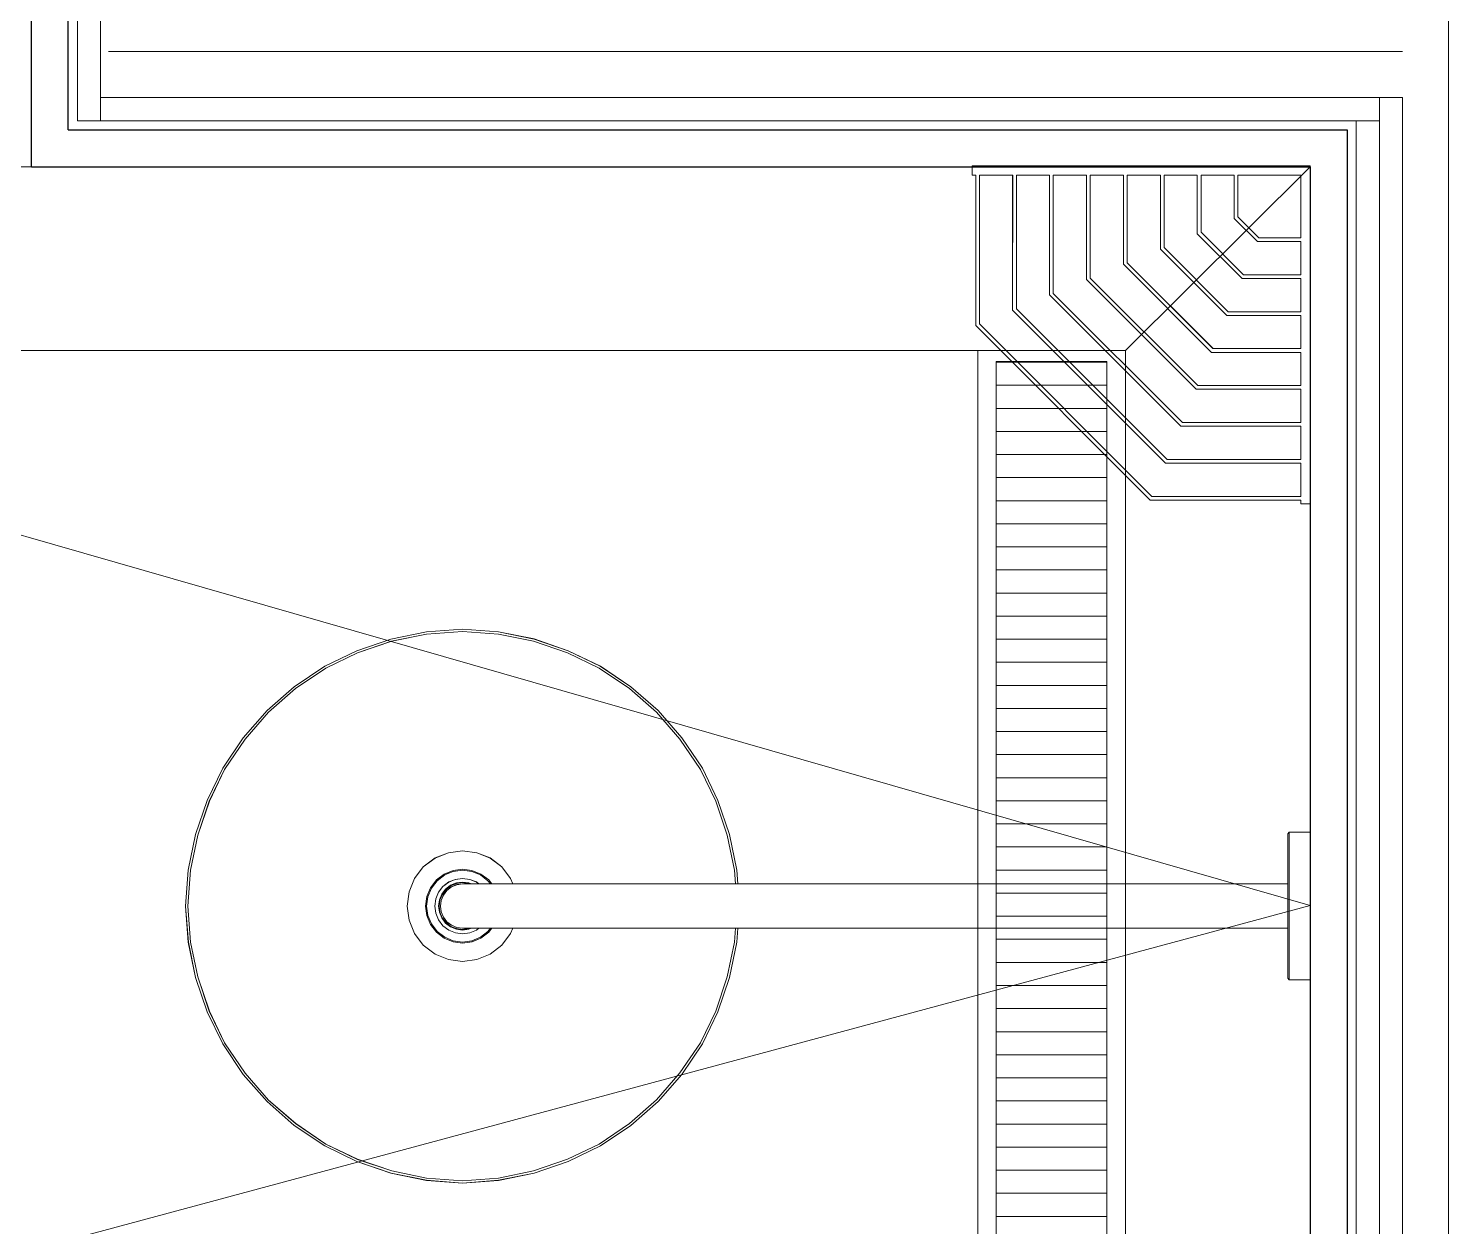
# Model space of a CAD drawing. Header units: millimetres. Extents: x 26282 to 30760, y 1404 to 4574.
# Drawn here: x 28128.5 to 28205.4, y 3000.6 to 3065.4 of the extents above; entities that cross this region are included whole.
import ezdxf

# ---------------------------------------------------------------- set-up
doc = ezdxf.new("R2010")
doc.units = ezdxf.units.MM
doc.header["$LTSCALE"] = 0.25
for name, color, linetype, lineweight in [('AB-DUV', 4, 'Continuous', 50), ('AB-inceler', 8, 'Continuous', 20), ('FLOOR_MARBLE (3RDF)', 67, 'Continuous', 13), ('FLOOR_METAL (3RDF)', 252, 'Continuous', 13), ('ID-ALCIPAN', 124, 'Continuous', 20), ('ID-HATCH', 252, 'Continuous', 18), ('SANITARY (3RDF)', 153, 'Continuous', 20), ('SANITARY-ACCESSORIES(3RDF)', 2, 'Continuous', 9)]:
    doc.layers.add(name, color=color, linetype=linetype, lineweight=lineweight)
doc.layers.add('WALL COVERING_MARBLE (3RDF)', color=246, linetype='Continuous')
doc.linetypes.add('BATTING', pattern='A,0.0001,-0.1,[134,ltypeshp.shx,S=0.1,R=0,X=-0.1,Y=0],-0.2,[134,ltypeshp.shx,S=0.1,R=180,X=0.1,Y=0],-0.1', length=0.4001)

# ---------------------------------------------------------------- blocks, each defined once
blk = doc.blocks.new('A$C124A0BE1')
for p, q in [((43.931, 30.604), (45.856, 30.991)), ((43.968, 30.479), (45.856, 30.866)), ((45.856, 30.991), (47.806, 31.141)), ((45.856, 30.866), (47.806, 31.016)), ((49.756, 30.991), (47.806, 31.141)), ((49.756, 30.866), (47.806, 31.016)), ((51.681, 30.604), (49.756, 30.991)), ((51.643, 30.479), (49.756, 30.866)), ((42.081, 29.966), (43.931, 30.604)), ((42.118, 29.854), (43.968, 30.479)), ((53.493, 29.854), (51.643, 30.479)), ((53.531, 29.966), (51.681, 30.604)), ((40.343, 29.129), (42.081, 29.966)), ((40.406, 29.029), (42.118, 29.854)), ((55.206, 29.029), (53.493, 29.854)), ((55.268, 29.129), (53.531, 29.966)), ((38.693, 28.016), (40.343, 29.129)), ((38.768, 27.916), (40.406, 29.029)), ((56.843, 27.916), (55.206, 29.029)), ((56.918, 28.016), (55.268, 29.129)), ((56.918, 28.016), (55.268, 29.129)), ((37.218, 26.729), (38.693, 28.016)), ((37.306, 26.641), (38.768, 27.916)), ((58.306, 26.641), (56.843, 27.916)), ((58.393, 26.729), (56.918, 28.016)), ((58.393, 26.729), (56.918, 28.016)), ((35.931, 25.254), (37.218, 26.729)), ((36.031, 25.179), (37.306, 26.641)), ((59.581, 25.179), (58.306, 26.641)), ((59.681, 25.254), (58.393, 26.729)), ((34.818, 23.604), (35.931, 25.254)), ((34.918, 23.541), (36.031, 25.179)), ((60.693, 23.541), (59.581, 25.179)), ((60.793, 23.604), (59.681, 25.254)), ((33.981, 21.866), (34.818, 23.604)), ((34.093, 21.829), (34.918, 23.541)), ((61.518, 21.829), (60.693, 23.541)), ((61.518, 21.829), (60.693, 23.541)), ((61.631, 21.866), (60.793, 23.604)), ((33.343, 20.016), (33.981, 21.866)), ((33.468, 19.979), (34.093, 21.829)), ((62.143, 19.979), (61.518, 21.829)), ((62.268, 20.016), (61.631, 21.866)), ((3.034, 20.141), (1.906, 20.141)), ((1.906, 19.997), (1.906, 20.141)), ((1.906, 20.141), (3.034, 20.141)), ((1.906, 19.613), (1.906, 19.997)), ((3.106, 20.045), (3.034, 20.141)), ((3.034, 19.997), (3.034, 20.141)), ((3.034, 19.613), (3.034, 19.997)), ((3.106, 19.901), (3.106, 20.045)), ((32.956, 18.091), (33.343, 20.016)), ((62.656, 18.091), (62.268, 20.016)), ((62.656, 18.091), (62.268, 20.016)), ((62.656, 18.091), (62.268, 20.016)), ((1.906, 18.973), (1.906, 19.613)), ((3.034, 18.973), (3.034, 19.613)), ((3.106, 19.517), (3.106, 19.901)), ((3.106, 18.893), (3.106, 19.517)), ((33.081, 18.091), (33.468, 19.979)), ((62.531, 18.091), (62.143, 19.979)), ((1.906, 18.125), (1.906, 18.973)), ((3.034, 18.125), (3.034, 18.973)), ((3.106, 18.077), (3.106, 18.893)), ((45.682, 18.265), (46.318, 18.745)), ((46.318, 18.745), (47.038, 19.033)), ((47.038, 19.033), (47.806, 19.141)), ((48.574, 19.033), (47.806, 19.141)), ((49.294, 18.745), (48.574, 19.033)), ((49.93, 18.265), (49.294, 18.745)), ((1.906, 17.165), (1.906, 18.125)), ((3.034, 17.165), (3.034, 18.125)), ((3.106, 17.149), (3.106, 18.077)), ((3.106, 17.341), (3.106, 18.077)), ((32.898, 17.341), (32.956, 18.091)), ((33.023, 17.341), (33.081, 18.091)), ((45.202, 17.629), (45.682, 18.265)), ((46.39, 17.557), (46.814, 17.877)), ((46.43, 17.517), (46.838, 17.829)), ((46.814, 17.877), (47.294, 18.069)), ((46.838, 17.829), (47.302, 18.021)), ((47.294, 18.069), (47.806, 18.141)), ((47.302, 18.021), (47.806, 18.093)), ((48.318, 18.069), (47.806, 18.141)), ((48.31, 18.021), (47.806, 18.093)), ((48.774, 17.829), (48.31, 18.021)), ((48.798, 17.877), (48.318, 18.069)), ((49.182, 17.517), (48.774, 17.829)), ((49.222, 17.557), (48.798, 17.877)), ((50.41, 17.629), (49.93, 18.265)), ((62.681, 16.141), (62.531, 18.091)), ((62.806, 16.141), (62.656, 18.091)), ((62.806, 16.141), (62.656, 18.091)), ((1.906, 16.141), (1.906, 17.165)), ((3.034, 16.141), (3.034, 17.165)), ((3.106, 17.301), (3.106, 17.341)), ((45.006, 17.341), (3.106, 17.341)), ((3.106, 17.341), (45.006, 17.341)), ((3.106, 17.181), (3.106, 17.301)), ((3.106, 16.991), (3.106, 17.181)), ((3.106, 16.141), (3.106, 17.149)), ((3.106, 16.741), (3.106, 16.991)), ((45.726, 17.341), (45.006, 17.341)), ((45.006, 17.341), (45.726, 17.341)), ((45.087, 17.341), (45.202, 17.629)), ((46.406, 17.341), (45.726, 17.341)), ((45.726, 17.341), (46.406, 17.341)), ((46.227, 17.341), (46.39, 17.557)), ((46.295, 17.341), (46.43, 17.517)), ((46.986, 17.341), (46.406, 17.341)), ((46.406, 17.341), (46.986, 17.341)), ((46.918, 17.341), (47.056, 17.446)), ((47.436, 17.341), (46.986, 17.341)), ((46.986, 17.341), (47.436, 17.341)), ((47.056, 17.446), (47.416, 17.581)), ((47.34, 17.341), (47.473, 17.394)), ((47.416, 17.581), (47.806, 17.641)), ((47.425, 17.341), (47.478, 17.363)), ((47.436, 17.341), (47.706, 17.341)), ((47.706, 17.341), (47.436, 17.341)), ((47.473, 17.394), (47.806, 17.441)), ((47.478, 17.363), (47.806, 17.41)), ((47.706, 17.341), (47.806, 17.341)), ((47.806, 17.341), (47.706, 17.341)), ((48.196, 17.581), (47.806, 17.641)), ((48.139, 17.394), (47.806, 17.441)), ((48.133, 17.363), (47.806, 17.41)), ((47.806, 17.341), (48.116, 17.301)), ((48.406, 17.181), (48.116, 17.301)), ((48.435, 17.238), (48.133, 17.363)), ((48.451, 17.27), (48.139, 17.394)), ((48.556, 17.446), (48.196, 17.581)), ((48.656, 16.991), (48.406, 17.181)), ((48.7, 17.036), (48.435, 17.238)), ((48.726, 17.062), (48.451, 17.27)), ((48.871, 17.206), (48.556, 17.446)), ((48.846, 16.741), (48.656, 16.991)), ((48.903, 16.77), (48.7, 17.036)), ((48.934, 16.786), (48.726, 17.062)), ((49.111, 16.891), (48.871, 17.206)), ((49.494, 17.109), (49.182, 17.517)), ((49.542, 17.133), (49.222, 17.557)), ((49.686, 16.645), (49.494, 17.109)), ((49.734, 16.653), (49.542, 17.133)), ((50.698, 16.909), (50.41, 17.629)), ((3.106, 16.451), (3.106, 16.741)), ((3.106, 16.141), (3.106, 16.451)), ((48.966, 16.451), (48.846, 16.741)), ((49.028, 16.469), (48.903, 16.77)), ((49.059, 16.474), (48.934, 16.786)), ((48.966, 16.451), (49.006, 16.141)), ((49.075, 16.141), (49.028, 16.469)), ((49.106, 16.141), (49.059, 16.474)), ((49.246, 16.531), (49.111, 16.891)), ((49.306, 16.141), (49.246, 16.531)), ((49.758, 16.141), (49.686, 16.645)), ((49.806, 16.141), (49.734, 16.653)), ((50.806, 16.141), (50.698, 16.909)), ((1.906, 15.117), (1.906, 16.141)), ((3.034, 15.117), (3.034, 16.141)), ((3.106, 15.831), (3.106, 16.141)), ((3.106, 15.133), (3.106, 16.141)), ((3.106, 15.541), (3.106, 15.831)), ((3.106, 15.291), (3.106, 15.541)), ((48.656, 15.291), (48.846, 15.541)), ((48.7, 15.247), (48.903, 15.512)), ((48.726, 15.221), (48.934, 15.496)), ((48.846, 15.541), (48.966, 15.831)), ((48.871, 15.076), (49.111, 15.391)), ((48.903, 15.512), (49.028, 15.814)), ((48.934, 15.496), (49.059, 15.808)), ((48.966, 15.831), (49.006, 16.141)), ((49.028, 15.814), (49.075, 16.141)), ((49.059, 15.808), (49.106, 16.141)), ((49.111, 15.391), (49.246, 15.751)), ((49.246, 15.751), (49.306, 16.141)), ((49.494, 15.173), (49.686, 15.637)), ((49.542, 15.149), (49.734, 15.629)), ((49.686, 15.637), (49.758, 16.141)), ((49.734, 15.629), (49.806, 16.141)), ((50.698, 15.373), (50.806, 16.141)), ((62.531, 14.191), (62.681, 16.141)), ((62.656, 14.191), (62.806, 16.141)), ((62.656, 14.191), (62.806, 16.141)), ((62.656, 14.191), (62.806, 16.141)), ((62.656, 14.191), (62.806, 16.141)), ((1.906, 14.157), (1.906, 15.117)), ((3.034, 14.157), (3.034, 15.117)), ((3.106, 15.101), (3.106, 15.291)), ((3.106, 14.205), (3.106, 15.133)), ((3.106, 14.981), (3.106, 15.101)), ((3.106, 14.941), (3.106, 14.981)), ((45.006, 14.941), (3.106, 14.941)), ((3.106, 14.941), (45.006, 14.941)), ((3.106, 14.205), (3.106, 14.941)), ((32.956, 14.191), (32.898, 14.941)), ((33.081, 14.191), (33.023, 14.941)), ((45.726, 14.941), (45.006, 14.941)), ((45.006, 14.941), (45.726, 14.941)), ((45.202, 14.653), (45.087, 14.941)), ((45.682, 14.017), (45.202, 14.653)), ((46.406, 14.941), (45.726, 14.941)), ((45.726, 14.941), (46.406, 14.941)), ((46.39, 14.725), (46.227, 14.941)), ((46.43, 14.765), (46.295, 14.941)), ((46.814, 14.405), (46.39, 14.725)), ((46.406, 14.941), (46.986, 14.941)), ((46.986, 14.941), (46.406, 14.941)), ((46.838, 14.453), (46.43, 14.765)), ((47.056, 14.836), (46.918, 14.941)), ((46.986, 14.941), (47.436, 14.941)), ((47.436, 14.941), (46.986, 14.941)), ((47.416, 14.701), (47.056, 14.836)), ((47.473, 14.888), (47.34, 14.941)), ((47.806, 14.641), (47.416, 14.701)), ((47.478, 14.919), (47.425, 14.941)), ((47.436, 14.941), (47.706, 14.941)), ((47.706, 14.941), (47.436, 14.941)), ((47.806, 14.841), (47.473, 14.888)), ((47.806, 14.872), (47.478, 14.919)), ((47.706, 14.941), (47.806, 14.941)), ((47.806, 14.941), (47.706, 14.941)), ((47.806, 14.941), (48.116, 14.981)), ((47.806, 14.872), (48.133, 14.919)), ((47.806, 14.841), (48.139, 14.888)), ((47.806, 14.641), (48.196, 14.701)), ((48.116, 14.981), (48.406, 15.101)), ((48.133, 14.919), (48.435, 15.044)), ((48.139, 14.888), (48.451, 15.013)), ((48.196, 14.701), (48.556, 14.836)), ((48.406, 15.101), (48.656, 15.291)), ((48.435, 15.044), (48.7, 15.247)), ((48.451, 15.013), (48.726, 15.221)), ((48.556, 14.836), (48.871, 15.076)), ((48.774, 14.453), (49.182, 14.765)), ((48.798, 14.405), (49.222, 14.725)), ((49.182, 14.765), (49.494, 15.173)), ((49.222, 14.725), (49.542, 15.149)), ((49.93, 14.017), (50.41, 14.653)), ((50.41, 14.653), (50.698, 15.373)), ((1.906, 13.309), (1.906, 14.157)), ((3.034, 13.309), (3.034, 14.157)), ((3.106, 13.389), (3.106, 14.205)), ((33.343, 12.266), (32.956, 14.191)), ((33.468, 12.304), (33.081, 14.191)), ((46.318, 13.537), (45.682, 14.017)), ((47.294, 14.213), (46.814, 14.405)), ((47.302, 14.261), (46.838, 14.453)), ((47.806, 14.141), (47.294, 14.213)), ((47.806, 14.189), (47.302, 14.261)), ((47.806, 14.189), (48.31, 14.261)), ((47.806, 14.141), (48.318, 14.213)), ((48.31, 14.261), (48.774, 14.453)), ((48.318, 14.213), (48.798, 14.405)), ((49.294, 13.537), (49.93, 14.017)), ((62.143, 12.304), (62.531, 14.191)), ((62.143, 12.304), (62.531, 14.191)), ((62.268, 12.266), (62.656, 14.191)), ((1.906, 12.669), (1.906, 13.309)), ((3.034, 12.669), (3.034, 13.309)), ((3.106, 12.765), (3.106, 13.389)), ((47.038, 13.249), (46.318, 13.537)), ((47.806, 13.141), (47.038, 13.249)), ((47.806, 13.141), (48.574, 13.249)), ((48.574, 13.249), (49.294, 13.537)), ((1.906, 12.285), (1.906, 12.669)), ((3.034, 12.285), (3.034, 12.669)), ((3.106, 12.381), (3.106, 12.765)), ((3.106, 12.237), (3.106, 12.381)), ((1.906, 12.141), (1.906, 12.285)), ((3.034, 12.141), (1.906, 12.141)), ((1.906, 12.141), (3.034, 12.141)), ((3.034, 12.141), (3.034, 12.285)), ((3.034, 12.141), (3.106, 12.237)), ((33.981, 10.416), (33.343, 12.266)), ((34.093, 10.454), (33.468, 12.304)), ((61.518, 10.454), (62.143, 12.304)), ((61.518, 10.454), (62.143, 12.304)), ((61.631, 10.416), (62.268, 12.266)), ((61.631, 10.416), (62.268, 12.266)), ((34.818, 8.679), (33.981, 10.416)), ((34.918, 8.741), (34.093, 10.454)), ((60.693, 8.741), (61.518, 10.454)), ((60.793, 8.679), (61.631, 10.416)), ((60.793, 8.679), (61.631, 10.416)), ((35.931, 7.029), (34.818, 8.679)), ((36.031, 7.104), (34.918, 8.741)), ((59.581, 7.104), (60.693, 8.741)), ((59.681, 7.029), (60.793, 8.679)), ((37.218, 5.554), (35.931, 7.029)), ((37.306, 5.641), (36.031, 7.104)), ((58.306, 5.641), (59.581, 7.104)), ((58.393, 5.554), (59.681, 7.029)), ((38.693, 4.266), (37.218, 5.554)), ((38.768, 4.366), (37.306, 5.641)), ((56.843, 4.366), (58.306, 5.641)), ((56.918, 4.266), (58.393, 5.554)), ((56.918, 4.266), (58.393, 5.554)), ((40.343, 3.154), (38.693, 4.266)), ((40.406, 3.254), (38.768, 4.366)), ((55.206, 3.254), (56.843, 4.366)), ((55.268, 3.154), (56.918, 4.266)), ((55.268, 3.154), (56.918, 4.266)), ((42.081, 2.316), (40.343, 3.154)), ((42.118, 2.429), (40.406, 3.254)), ((53.493, 2.429), (55.206, 3.254)), ((53.531, 2.316), (55.268, 3.154)), ((43.931, 1.679), (42.081, 2.316)), ((43.968, 1.804), (42.118, 2.429)), ((51.643, 1.804), (53.493, 2.429)), ((51.681, 1.679), (53.531, 2.316)), ((45.856, 1.291), (43.931, 1.679)), ((45.856, 1.416), (43.968, 1.804)), ((49.756, 1.416), (51.643, 1.804)), ((49.756, 1.291), (51.681, 1.679)), ((47.806, 1.266), (45.856, 1.416)), ((47.806, 1.141), (45.856, 1.291)), ((47.806, 1.266), (49.756, 1.416)), ((47.806, 1.141), (49.756, 1.291))]:
    blk.add_line(p, q)
blk = doc.blocks.new('HILTON HAMPTON ORNEK ODA XREF$0$dusaski-flat-1')
blk.add_line((0.5, 18.108), (0.5, 18.308))
at = {"extrusion": (9.73994e-08, -7.92631e-08, 1), "elevation": 0}
for points in [[(0.5, 18.308), (0, 18.308), (0, 0), (18.3, 0), (18.3, 0.509), (18.1, 0.509), (18.1, 8.656), (8.647, 18.109), (0.5, 18.108)], [(0.5, 18.108), (8.647, 18.109), (18.1, 8.656), (18.1, 0.509)], [(0.5, 17.908), (8.564, 17.909), (17.9, 8.573), (17.9, 0.509)], [(0.5, 16.108), (7.819, 16.109), (16.1, 7.828), (16.1, 0.509)], [(0.5, 15.908), (7.736, 15.909), (15.9, 7.745), (15.9, 0.509)], [(0.5, 14.108), (6.99, 14.109), (14.1, 6.999), (14.1, 0.509)], [(0.5, 13.908), (6.907, 13.909), (13.9, 6.916), (13.9, 0.509)], [(0.5, 12.108), (6.162, 12.109), (12.1, 6.171), (12.1, 0.509)], [(0.5, 11.908), (6.079, 11.909), (11.9, 6.088), (11.9, 0.509)], [(0.5, 10.108), (5.333, 10.109), (10.1, 5.342), (10.1, 0.509)], [(0.5, 9.908), (5.251, 9.909), (9.9, 5.259), (9.9, 0.509)], [(0.5, 8.108), (4.505, 8.109), (8.1, 4.514), (8.1, 0.509)], [(0.5, 7.908), (4.422, 7.909), (7.9, 4.431), (7.9, 0.509)], [(0.5, 6.108), (3.677, 6.109), (6.1, 3.685), (6.1, 0.509)], [(0.5, 5.908), (3.594, 5.909), (5.9, 3.602), (5.9, 0.509)], [(0.5, 4.108), (2.848, 4.109), (4.1, 2.857), (4.1, 0.509)], [(0.5, 3.908), (2.765, 3.909), (3.9, 2.774), (3.9, 0.509)]]:
    blk.add_lwpolyline(points, dxfattribs=at)
for points in [[(16.1, 0.509), (16.1, 7.828), (7.819, 16.109), (0.5, 16.108), (0.5, 17.908), (8.564, 17.909), (17.9, 8.573), (17.9, 0.509)], [(0.5, 15.908), (7.736, 15.909), (15.9, 7.745), (15.9, 0.509), (14.1, 0.509), (14.1, 6.999), (6.99, 14.109), (0.5, 14.108)], [(12.1, 0.509), (12.1, 6.171), (6.162, 12.109), (0.5, 12.108), (0.5, 13.908), (6.907, 13.909), (13.9, 6.916), (13.9, 0.509)], [(10.1, 0.509), (10.1, 5.342), (5.333, 10.109), (0.5, 10.108), (0.5, 11.908), (6.079, 11.909), (11.9, 6.088), (11.9, 0.509)], [(8.1, 0.509), (8.1, 4.514), (4.505, 8.109), (0.5, 8.108), (0.5, 9.908), (5.251, 9.909), (9.9, 5.259), (9.9, 0.509)], [(6.1, 0.509), (6.1, 3.685), (3.677, 6.109), (0.5, 6.108), (0.5, 7.908), (4.422, 7.909), (7.9, 4.431), (7.9, 0.509)], [(4.1, 0.509), (4.1, 2.857), (2.848, 4.109), (0.5, 4.108), (0.5, 5.908), (3.594, 5.909), (5.9, 3.602), (5.9, 0.509)], [(0.5, 3.908), (2.765, 3.909), (3.9, 2.774), (3.9, 0.509), (0.5, 0.508)]]:
    blk.add_lwpolyline(points, close=True, dxfattribs=at)
blk = doc.blocks.new('A$C187D15ED')
at = {"layer": 'FLOOR_METAL (3RDF)'}
h = blk.add_hatch(dxfattribs=at)
h.set_pattern_fill('LINE', color=256, scale=10, angle=180.00001)
h.set_pattern_definition([(180.0000077, (67512.1298, 13824.8601), (1.68e-07, -1.25), [])])
h.paths.add_polyline_path([(8610.496, 2787.305), (8610.497, 2842.36), (8616.497, 2842.36), (8616.496, 2787.305), (8610.496, 2787.305)])
at = {"layer": 'AB-inceler'}
blk.add_lwpolyline([(8488.247, 2775.401), (8627.497, 2812.903), (8488.247, 2852.903)], dxfattribs=at)
at = {"layer": 'FLOOR_MARBLE (3RDF)'}
for points in [[(8558.247, 2852.903), (8488.247, 2852.903), (8488.247, 2863.403), (8558.247, 2863.403)], [(8617.497, 2842.962), (8498.247, 2842.962), (8498.247, 2785.401), (8617.497, 2785.401)]]:
    blk.add_lwpolyline(points, close=True, dxfattribs=at)
blk.add_lwpolyline([(8617.496, 2842.962), (8627.497, 2852.903)], dxfattribs=at)
at = {"layer": 'FLOOR_METAL (3RDF)'}
blk.add_lwpolyline([(8609.497, 2785.401), (8609.497, 2842.962), (8617.496, 2842.962), (8617.496, 2785.401), (8609.497, 2785.401), (8609.497, 2785.401, -0.000036)], format="xyb", close=True, dxfattribs=at)
blk.add_lwpolyline([(8610.496, 2787.305), (8610.497, 2842.36), (8616.497, 2842.36), (8616.497, 2787.305), (8610.496, 2787.305)], close=True, dxfattribs=at)
at = {"layer": 'ID-ALCIPAN', "ltscale": 0.25}
for p, q in [((8560.747, 2855.403), (8560.747, 2862.903)), ((8561.997, 2855.403), (8561.997, 2862.903)), ((8561.997, 2856.653), (8632.497, 2856.653)), ((8631.247, 2856.653), (8631.247, 2771.651)), ((8632.497, 2856.653), (8632.497, 2770.401)), ((8560.747, 2855.403), (8631.247, 2855.403)), ((8629.997, 2855.403), (8629.997, 2772.901))]:
    blk.add_line(p, q, dxfattribs=at)
at = {"layer": 'ID-HATCH', "linetype": 'BATTING', "lineweight": 0, "ltscale": 4.5}
for p, q in [((8634.997, 2951.151), (8634.997, 2766.151)), ((8562.424, 2859.153), (8632.497, 2859.153))]:
    blk.add_line(p, q, dxfattribs=at)
at = {"layer": 'WALL COVERING_MARBLE (3RDF)'}
for p, q in [((8558.247, 2852.903), (8558.247, 2865.403)), ((8560.247, 2854.903), (8560.247, 2863.403)), ((8560.247, 2854.903), (8629.497, 2854.903)), ((8629.497, 2854.903), (8629.497, 2773.401)), ((8558.247, 2852.903), (8627.497, 2852.903)), ((8627.497, 2852.903), (8627.497, 2775.401))]:
    blk.add_line(p, q, dxfattribs=at)
at = {"layer": 'SANITARY (3RDF)', "linetype": 'Continuous', "lineweight": 5, "rotation": 180.002311902188}
blk.add_blockref('A$C124A0BE1', (8629.402, 2829.021), dxfattribs=at)
at = {"layer": 'SANITARY-ACCESSORIES(3RDF)', "xscale": -1, "rotation": 90.00095947477364}
blk.add_blockref('HILTON HAMPTON ORNEK ODA XREF$0$dusaski-flat-1', (8627.497, 2852.962, 0), dxfattribs=at)

msp = doc.modelspace()

# ---------------------------------------------------------------- block references
at = {"layer": 'AB-DUV', "ltscale": 100}
msp.add_blockref('A$C187D15ED', (19570.424, 205.028, 5.126), dxfattribs=at)

# ---------------------------------------------------------------- next in the draw order: linework, layer by layer
at = {"layer": 'SANITARY (3RDF)'}
for p, q in [((28150.07, 3032.755, 5.126), (28148.145, 3032.368, 5.126)), ((28150.07, 3032.63, 5.126), (28148.182, 3032.243, 5.126)), ((28152.02, 3032.905, 5.126), (28150.07, 3032.755, 5.126)), ((28152.02, 3032.78, 5.126), (28150.07, 3032.63, 5.126)), ((28152.02, 3032.905, 5.126), (28153.97, 3032.755, 5.126)), ((28152.02, 3032.78, 5.126), (28153.97, 3032.63, 5.126)), ((28153.97, 3032.755, 5.126), (28155.895, 3032.368, 5.126)), ((28153.97, 3032.63, 5.126), (28155.857, 3032.243, 5.126)), ((28148.145, 3032.368, 5.126), (28146.295, 3031.73, 5.126)), ((28148.182, 3032.243, 5.126), (28146.332, 3031.618, 5.126)), ((28155.857, 3032.243, 5.126), (28157.707, 3031.618, 5.126)), ((28155.895, 3032.368, 5.126), (28157.745, 3031.731, 5.126)), ((28146.295, 3031.73, 5.126), (28144.557, 3030.893, 5.126)), ((28146.332, 3031.618, 5.126), (28144.62, 3030.793, 5.126)), ((28157.707, 3031.618, 5.126), (28159.42, 3030.793, 5.126)), ((28157.745, 3031.731, 5.126), (28159.482, 3030.893, 5.126)), ((28144.557, 3030.893, 5.126), (28142.908, 3029.78, 5.126)), ((28144.557, 3030.893, 5.126), (28142.908, 3029.78, 5.126)), ((28144.62, 3030.793, 5.126), (28142.983, 3029.68, 5.126)), ((28159.42, 3030.793, 5.126), (28161.058, 3029.681, 5.126)), ((28159.482, 3030.893, 5.126), (28161.133, 3029.781, 5.126)), ((28142.908, 3029.78, 5.126), (28141.433, 3028.492, 5.126)), ((28142.908, 3029.78, 5.126), (28141.433, 3028.492, 5.126)), ((28142.983, 3029.68, 5.126), (28141.52, 3028.405, 5.126)), ((28161.058, 3029.681, 5.126), (28162.52, 3028.406, 5.126)), ((28161.133, 3029.781, 5.126), (28162.608, 3028.493, 5.126)), ((28141.433, 3028.492, 5.126), (28140.145, 3027.017, 5.126)), ((28141.52, 3028.405, 5.126), (28140.245, 3026.942, 5.126)), ((28162.52, 3028.406, 5.126), (28163.795, 3026.943, 5.126)), ((28162.608, 3028.493, 5.126), (28163.895, 3027.018, 5.126)), ((28140.145, 3027.017, 5.126), (28139.033, 3025.367, 5.126)), ((28140.245, 3026.942, 5.126), (28139.133, 3025.305, 5.126)), ((28163.795, 3026.943, 5.126), (28164.908, 3025.306, 5.126)), ((28163.895, 3027.018, 5.126), (28165.008, 3025.368, 5.126)), ((28139.033, 3025.367, 5.126), (28138.195, 3023.63, 5.126)), ((28139.033, 3025.367, 5.126), (28138.195, 3023.63, 5.126)), ((28139.133, 3025.305, 5.126), (28138.308, 3023.592, 5.126)), ((28164.908, 3025.306, 5.126), (28165.733, 3023.593, 5.126)), ((28165.008, 3025.368, 5.126), (28165.845, 3023.631, 5.126)), ((28138.195, 3023.63, 5.126), (28137.558, 3021.78, 5.126)), ((28138.195, 3023.63, 5.126), (28137.558, 3021.78, 5.126)), ((28138.308, 3023.592, 5.126), (28137.683, 3021.742, 5.126)), ((28138.308, 3023.592, 5.126), (28137.683, 3021.742, 5.126)), ((28165.733, 3023.593, 5.126), (28166.358, 3021.743, 5.126)), ((28165.845, 3023.631, 5.126), (28166.483, 3021.781, 5.126)), ((28196.792, 3021.907, 5.126), (28196.72, 3021.811, 5.126)), ((28196.792, 3021.907, 5.126), (28196.792, 3021.763, 5.126)), ((28196.792, 3021.907, 5.126), (28197.92, 3021.907, 5.126)), ((28197.92, 3021.907, 5.126), (28196.792, 3021.907, 5.126)), ((28197.92, 3021.907, 5.126), (28197.92, 3021.763, 5.126)), ((28137.558, 3021.78, 5.126), (28137.17, 3019.855, 5.126)), ((28137.683, 3021.742, 5.126), (28137.295, 3019.855, 5.126)), ((28137.683, 3021.742, 5.126), (28137.295, 3019.855, 5.126)), ((28166.358, 3021.743, 5.126), (28166.745, 3019.856, 5.126)), ((28166.483, 3021.781, 5.126), (28166.87, 3019.856, 5.126)), ((28196.72, 3021.811, 5.126), (28196.72, 3021.667, 5.126)), ((28196.72, 3021.667, 5.126), (28196.72, 3021.283, 5.126)), ((28196.72, 3021.283, 5.126), (28196.72, 3020.659, 5.126)), ((28196.792, 3021.763, 5.126), (28196.792, 3021.379, 5.126)), ((28196.792, 3021.379, 5.126), (28196.792, 3020.739, 5.126)), ((28197.92, 3021.763, 5.126), (28197.92, 3021.379, 5.126)), ((28197.92, 3021.379, 5.126), (28197.92, 3020.739, 5.126)), ((28150.532, 3020.509, 5.126), (28149.896, 3020.029, 5.126)), ((28151.252, 3020.797, 5.126), (28150.532, 3020.509, 5.126)), ((28152.02, 3020.905, 5.126), (28151.252, 3020.797, 5.126)), ((28152.02, 3020.905, 5.126), (28152.788, 3020.797, 5.126)), ((28152.788, 3020.797, 5.126), (28153.508, 3020.509, 5.126)), ((28153.508, 3020.509, 5.126), (28154.144, 3020.029, 5.126)), ((28196.72, 3020.659, 5.126), (28196.72, 3019.843, 5.126)), ((28196.792, 3020.739, 5.126), (28196.792, 3019.891, 5.126)), ((28197.92, 3020.739, 5.126), (28197.92, 3019.891, 5.126)), ((28137.17, 3019.855, 5.126), (28137.021, 3017.905, 5.126)), ((28137.17, 3019.855, 5.126), (28137.021, 3017.905, 5.126)), ((28137.17, 3019.855, 5.126), (28137.021, 3017.905, 5.126)), ((28137.17, 3019.855, 5.126), (28137.021, 3017.905, 5.126)), ((28137.295, 3019.855, 5.126), (28137.146, 3017.905, 5.126)), ((28149.896, 3020.029, 5.126), (28149.416, 3019.393, 5.126)), ((28151.028, 3019.641, 5.126), (28150.604, 3019.321, 5.126)), ((28151.052, 3019.593, 5.126), (28150.644, 3019.281, 5.126)), ((28151.508, 3019.833, 5.126), (28151.028, 3019.641, 5.126)), ((28151.516, 3019.785, 5.126), (28151.052, 3019.593, 5.126)), ((28152.02, 3019.905, 5.126), (28151.508, 3019.833, 5.126)), ((28152.02, 3019.857, 5.126), (28151.516, 3019.785, 5.126)), ((28152.02, 3019.905, 5.126), (28152.532, 3019.833, 5.126)), ((28152.02, 3019.857, 5.126), (28152.524, 3019.785, 5.126)), ((28152.524, 3019.785, 5.126), (28152.988, 3019.593, 5.126)), ((28152.532, 3019.833, 5.126), (28153.012, 3019.641, 5.126)), ((28152.988, 3019.593, 5.126), (28153.396, 3019.281, 5.126)), ((28153.012, 3019.641, 5.126), (28153.436, 3019.321, 5.126)), ((28154.144, 3020.029, 5.126), (28154.624, 3019.393, 5.126)), ((28166.745, 3019.856, 5.126), (28166.803, 3019.106, 5.126)), ((28166.87, 3019.856, 5.126), (28166.928, 3019.106, 5.126)), ((28196.72, 3019.843, 5.126), (28196.72, 3018.915, 5.126)), ((28196.72, 3019.843, 5.126), (28196.72, 3019.107, 5.126)), ((28196.792, 3019.891, 5.126), (28196.792, 3018.931, 5.126)), ((28197.92, 3019.891, 5.126), (28197.92, 3018.931, 5.126)), ((28149.416, 3019.393, 5.126), (28149.128, 3018.673, 5.126)), ((28150.284, 3018.897, 5.126), (28150.092, 3018.417, 5.126)), ((28150.332, 3018.873, 5.126), (28150.14, 3018.409, 5.126)), ((28150.604, 3019.321, 5.126), (28150.284, 3018.897, 5.126)), ((28150.644, 3019.281, 5.126), (28150.332, 3018.873, 5.126)), ((28150.955, 3018.97, 5.126), (28150.715, 3018.655, 5.126)), ((28151.1, 3018.826, 5.126), (28150.892, 3018.55, 5.126)), ((28151.126, 3018.8, 5.126), (28150.923, 3018.535, 5.126)), ((28151.27, 3019.21, 5.126), (28150.955, 3018.97, 5.126)), ((28151.17, 3018.755, 5.126), (28150.98, 3018.505, 5.126)), ((28151.376, 3019.034, 5.126), (28151.1, 3018.826, 5.126)), ((28151.391, 3019.003, 5.126), (28151.126, 3018.8, 5.126)), ((28151.42, 3018.945, 5.126), (28151.17, 3018.755, 5.126)), ((28151.63, 3019.345, 5.126), (28151.27, 3019.21, 5.126)), ((28151.688, 3019.159, 5.126), (28151.376, 3019.034, 5.126)), ((28151.693, 3019.127, 5.126), (28151.391, 3019.003, 5.126)), ((28151.71, 3019.065, 5.126), (28151.42, 3018.945, 5.126)), ((28152.02, 3019.405, 5.126), (28151.63, 3019.345, 5.126)), ((28152.02, 3019.205, 5.126), (28151.688, 3019.159, 5.126)), ((28152.02, 3019.174, 5.126), (28151.693, 3019.127, 5.126)), ((28152.02, 3019.105, 5.126), (28151.71, 3019.065, 5.126)), ((28152.02, 3019.405, 5.126), (28152.41, 3019.345, 5.126)), ((28152.02, 3019.205, 5.126), (28152.353, 3019.159, 5.126)), ((28152.02, 3019.174, 5.126), (28152.348, 3019.127, 5.126)), ((28152.12, 3019.105, 5.126), (28152.02, 3019.105, 5.126)), ((28152.02, 3019.105, 5.126), (28152.12, 3019.105, 5.126)), ((28152.39, 3019.105, 5.126), (28152.12, 3019.105, 5.126)), ((28152.12, 3019.105, 5.126), (28152.39, 3019.105, 5.126)), ((28152.348, 3019.127, 5.126), (28152.401, 3019.105, 5.126)), ((28152.353, 3019.159, 5.126), (28152.486, 3019.105, 5.126)), ((28152.84, 3019.105, 5.126), (28152.39, 3019.105, 5.126)), ((28152.39, 3019.105, 5.126), (28152.84, 3019.105, 5.126)), ((28152.41, 3019.345, 5.126), (28152.77, 3019.21, 5.126)), ((28152.77, 3019.21, 5.126), (28152.908, 3019.105, 5.126)), ((28153.42, 3019.105, 5.126), (28152.84, 3019.105, 5.126)), ((28152.84, 3019.105, 5.126), (28153.42, 3019.105, 5.126)), ((28153.396, 3019.281, 5.126), (28153.531, 3019.105, 5.126)), ((28153.42, 3019.105, 5.126), (28154.1, 3019.105, 5.126)), ((28154.1, 3019.105, 5.126), (28153.42, 3019.105, 5.126)), ((28153.436, 3019.321, 5.126), (28153.599, 3019.105, 5.126)), ((28154.1, 3019.105, 5.126), (28154.82, 3019.105, 5.126)), ((28154.82, 3019.105, 5.126), (28154.1, 3019.105, 5.126)), ((28154.624, 3019.393, 5.126), (28154.74, 3019.105, 5.126)), ((28154.82, 3019.105, 5.126), (28196.72, 3019.107, 5.126)), ((28196.72, 3019.107, 5.126), (28154.82, 3019.105, 5.126)), ((28196.72, 3019.107, 5.126), (28196.72, 3019.067, 5.126)), ((28196.72, 3019.067, 5.126), (28196.72, 3018.947, 5.126)), ((28196.72, 3018.947, 5.126), (28196.72, 3018.757, 5.126)), ((28196.72, 3018.915, 5.126), (28196.721, 3017.907, 5.126)), ((28196.72, 3018.757, 5.126), (28196.72, 3018.507, 5.126)), ((28196.792, 3018.931, 5.126), (28196.793, 3017.907, 5.126)), ((28197.92, 3018.931, 5.126), (28197.921, 3017.907, 5.126)), ((28149.128, 3018.673, 5.126), (28149.021, 3017.905, 5.126)), ((28150.092, 3018.417, 5.126), (28150.021, 3017.905, 5.126)), ((28150.14, 3018.409, 5.126), (28150.069, 3017.905, 5.126)), ((28150.581, 3018.295, 5.126), (28150.521, 3017.905, 5.126)), ((28150.715, 3018.655, 5.126), (28150.581, 3018.295, 5.126)), ((28150.767, 3018.238, 5.126), (28150.721, 3017.905, 5.126)), ((28150.799, 3018.233, 5.126), (28150.752, 3017.905, 5.126)), ((28150.892, 3018.55, 5.126), (28150.767, 3018.238, 5.126)), ((28150.923, 3018.535, 5.126), (28150.799, 3018.233, 5.126)), ((28150.861, 3018.215, 5.126), (28150.821, 3017.905, 5.126)), ((28150.98, 3018.505, 5.126), (28150.861, 3018.215, 5.126)), ((28196.72, 3018.507, 5.126), (28196.721, 3018.217, 5.126)), ((28196.721, 3018.217, 5.126), (28196.721, 3017.907, 5.126)), ((28137.021, 3017.905, 5.126), (28137.171, 3015.955, 5.126)), ((28137.021, 3017.905, 5.126), (28137.171, 3015.955, 5.126)), ((28137.146, 3017.905, 5.126), (28137.296, 3015.955, 5.126)), ((28149.021, 3017.905, 5.126), (28149.129, 3017.137, 5.126)), ((28150.021, 3017.905, 5.126), (28150.093, 3017.393, 5.126)), ((28150.069, 3017.905, 5.126), (28150.141, 3017.401, 5.126)), ((28150.093, 3017.393, 5.126), (28150.285, 3016.913, 5.126)), ((28150.141, 3017.401, 5.126), (28150.333, 3016.937, 5.126)), ((28150.521, 3017.905, 5.126), (28150.581, 3017.515, 5.126)), ((28150.581, 3017.515, 5.126), (28150.716, 3017.155, 5.126)), ((28150.721, 3017.905, 5.126), (28150.767, 3017.573, 5.126)), ((28150.752, 3017.905, 5.126), (28150.799, 3017.578, 5.126)), ((28150.767, 3017.573, 5.126), (28150.892, 3017.261, 5.126)), ((28150.799, 3017.578, 5.126), (28150.923, 3017.276, 5.126)), ((28150.861, 3017.595, 5.126), (28150.821, 3017.905, 5.126)), ((28150.861, 3017.595, 5.126), (28150.981, 3017.305, 5.126)), ((28150.892, 3017.261, 5.126), (28151.1, 3016.985, 5.126)), ((28150.923, 3017.276, 5.126), (28151.126, 3017.011, 5.126)), ((28150.981, 3017.305, 5.126), (28151.171, 3017.055, 5.126)), ((28196.721, 3017.907, 5.126), (28196.721, 3016.899, 5.126)), ((28196.721, 3017.907, 5.126), (28196.721, 3017.597, 5.126)), ((28196.721, 3017.597, 5.126), (28196.721, 3017.307, 5.126)), ((28196.721, 3017.307, 5.126), (28196.721, 3017.057, 5.126)), ((28196.793, 3017.907, 5.126), (28196.793, 3016.883, 5.126)), ((28197.921, 3017.907, 5.126), (28197.921, 3016.883, 5.126)), ((28149.129, 3017.137, 5.126), (28149.417, 3016.417, 5.126)), ((28150.285, 3016.913, 5.126), (28150.605, 3016.489, 5.126)), ((28150.333, 3016.937, 5.126), (28150.645, 3016.529, 5.126)), ((28150.605, 3016.489, 5.126), (28151.029, 3016.169, 5.126)), ((28150.645, 3016.529, 5.126), (28151.053, 3016.217, 5.126)), ((28150.716, 3017.155, 5.126), (28150.956, 3016.84, 5.126)), ((28150.956, 3016.84, 5.126), (28151.271, 3016.6, 5.126)), ((28151.1, 3016.985, 5.126), (28151.376, 3016.777, 5.126)), ((28151.126, 3017.011, 5.126), (28151.391, 3016.808, 5.126)), ((28151.171, 3017.055, 5.126), (28151.421, 3016.865, 5.126)), ((28151.271, 3016.6, 5.126), (28151.631, 3016.465, 5.126)), ((28151.376, 3016.777, 5.126), (28151.688, 3016.652, 5.126)), ((28151.391, 3016.808, 5.126), (28151.693, 3016.683, 5.126)), ((28151.421, 3016.865, 5.126), (28151.711, 3016.745, 5.126)), ((28151.631, 3016.465, 5.126), (28152.021, 3016.405, 5.126)), ((28151.688, 3016.652, 5.126), (28152.021, 3016.605, 5.126)), ((28151.693, 3016.683, 5.126), (28152.021, 3016.637, 5.126)), ((28152.021, 3016.705, 5.126), (28151.711, 3016.745, 5.126)), ((28152.121, 3016.705, 5.126), (28152.021, 3016.705, 5.126)), ((28152.021, 3016.705, 5.126), (28152.121, 3016.705, 5.126)), ((28152.348, 3016.683, 5.126), (28152.021, 3016.637, 5.126)), ((28152.353, 3016.652, 5.126), (28152.021, 3016.605, 5.126)), ((28152.411, 3016.465, 5.126), (28152.021, 3016.405, 5.126)), ((28152.391, 3016.705, 5.126), (28152.121, 3016.705, 5.126)), ((28152.121, 3016.705, 5.126), (28152.391, 3016.705, 5.126)), ((28152.401, 3016.705, 5.126), (28152.348, 3016.683, 5.126)), ((28152.486, 3016.705, 5.126), (28152.353, 3016.652, 5.126)), ((28152.391, 3016.705, 5.126), (28152.841, 3016.705, 5.126)), ((28152.841, 3016.705, 5.126), (28152.391, 3016.705, 5.126)), ((28152.771, 3016.6, 5.126), (28152.411, 3016.465, 5.126)), ((28152.908, 3016.705, 5.126), (28152.771, 3016.6, 5.126)), ((28152.841, 3016.705, 5.126), (28153.421, 3016.705, 5.126)), ((28153.421, 3016.705, 5.126), (28152.841, 3016.705, 5.126)), ((28153.397, 3016.529, 5.126), (28152.989, 3016.217, 5.126)), ((28153.437, 3016.489, 5.126), (28153.013, 3016.169, 5.126)), ((28153.531, 3016.705, 5.126), (28153.397, 3016.529, 5.126)), ((28153.421, 3016.705, 5.126), (28154.101, 3016.705, 5.126)), ((28154.101, 3016.705, 5.126), (28153.421, 3016.705, 5.126)), ((28153.6, 3016.705, 5.126), (28153.437, 3016.489, 5.126)), ((28154.101, 3016.705, 5.126), (28154.821, 3016.705, 5.126)), ((28154.821, 3016.705, 5.126), (28154.101, 3016.705, 5.126)), ((28154.74, 3016.705, 5.126), (28154.625, 3016.417, 5.126)), ((28154.821, 3016.705, 5.126), (28196.721, 3016.707, 5.126)), ((28196.721, 3016.707, 5.126), (28154.821, 3016.705, 5.126)), ((28166.803, 3016.706, 5.126), (28166.746, 3015.956, 5.126)), ((28166.928, 3016.706, 5.126), (28166.871, 3015.956, 5.126)), ((28196.721, 3017.057, 5.126), (28196.721, 3016.867, 5.126)), ((28196.721, 3016.899, 5.126), (28196.721, 3015.971, 5.126)), ((28196.721, 3016.867, 5.126), (28196.721, 3016.747, 5.126)), ((28196.721, 3016.747, 5.126), (28196.721, 3016.707, 5.126)), ((28196.721, 3016.707, 5.126), (28196.721, 3015.971, 5.126)), ((28196.793, 3016.883, 5.126), (28196.793, 3015.923, 5.126)), ((28197.921, 3016.883, 5.126), (28197.921, 3015.923, 5.126)), ((28137.171, 3015.955, 5.126), (28137.558, 3014.03, 5.126)), ((28137.171, 3015.955, 5.126), (28137.558, 3014.03, 5.126)), ((28137.171, 3015.955, 5.126), (28137.558, 3014.03, 5.126)), ((28137.296, 3015.955, 5.126), (28137.683, 3014.067, 5.126)), ((28149.417, 3016.417, 5.126), (28149.897, 3015.781, 5.126)), ((28149.897, 3015.781, 5.126), (28150.533, 3015.301, 5.126)), ((28151.029, 3016.169, 5.126), (28151.509, 3015.977, 5.126)), ((28151.053, 3016.217, 5.126), (28151.517, 3016.025, 5.126)), ((28151.509, 3015.977, 5.126), (28152.021, 3015.905, 5.126)), ((28151.517, 3016.025, 5.126), (28152.021, 3015.953, 5.126)), ((28152.525, 3016.025, 5.126), (28152.021, 3015.953, 5.126)), ((28152.533, 3015.977, 5.126), (28152.021, 3015.905, 5.126)), ((28152.989, 3016.217, 5.126), (28152.525, 3016.025, 5.126)), ((28153.013, 3016.169, 5.126), (28152.533, 3015.977, 5.126)), ((28154.145, 3015.781, 5.126), (28153.509, 3015.301, 5.126)), ((28154.625, 3016.417, 5.126), (28154.145, 3015.781, 5.126)), ((28166.746, 3015.956, 5.126), (28166.358, 3014.068, 5.126)), ((28166.871, 3015.956, 5.126), (28166.483, 3014.031, 5.126)), ((28196.721, 3015.971, 5.126), (28196.721, 3015.155, 5.126)), ((28196.793, 3015.923, 5.126), (28196.793, 3015.075, 5.126)), ((28197.921, 3015.923, 5.126), (28197.921, 3015.075, 5.126)), ((28150.533, 3015.301, 5.126), (28151.253, 3015.013, 5.126)), ((28151.253, 3015.013, 5.126), (28152.021, 3014.905, 5.126)), ((28152.789, 3015.013, 5.126), (28152.021, 3014.905, 5.126)), ((28153.509, 3015.301, 5.126), (28152.789, 3015.013, 5.126)), ((28196.721, 3015.155, 5.126), (28196.721, 3014.531, 5.126)), ((28196.793, 3015.075, 5.126), (28196.793, 3014.435, 5.126)), ((28197.921, 3015.075, 5.126), (28197.921, 3014.435, 5.126)), ((28196.721, 3014.531, 5.126), (28196.721, 3014.147, 5.126)), ((28196.721, 3014.147, 5.126), (28196.721, 3014.003, 5.126)), ((28196.793, 3014.435, 5.126), (28196.793, 3014.051, 5.126)), ((28197.921, 3014.435, 5.126), (28197.921, 3014.051, 5.126)), ((28137.558, 3014.03, 5.126), (28138.196, 3012.18, 5.126)), ((28137.683, 3014.067, 5.126), (28138.308, 3012.217, 5.126)), ((28166.358, 3014.068, 5.126), (28165.733, 3012.218, 5.126)), ((28166.483, 3014.031, 5.126), (28165.846, 3012.181, 5.126)), ((28196.721, 3014.003, 5.126), (28196.793, 3013.907, 5.126)), ((28196.793, 3014.051, 5.126), (28196.793, 3013.907, 5.126)), ((28196.793, 3013.907, 5.126), (28197.921, 3013.907, 5.126)), ((28197.921, 3013.907, 5.126), (28196.793, 3013.907, 5.126)), ((28197.921, 3014.051, 5.126), (28197.921, 3013.907, 5.126)), ((28138.196, 3012.18, 5.126), (28139.033, 3010.442, 5.126)), ((28138.308, 3012.217, 5.126), (28139.133, 3010.505, 5.126)), ((28138.308, 3012.217, 5.126), (28139.133, 3010.505, 5.126)), ((28165.733, 3012.218, 5.126), (28164.908, 3010.506, 5.126)), ((28165.846, 3012.181, 5.126), (28165.008, 3010.443, 5.126)), ((28139.033, 3010.442, 5.126), (28140.146, 3008.792, 5.126)), ((28139.133, 3010.505, 5.126), (28140.246, 3008.867, 5.126)), ((28164.908, 3010.506, 5.126), (28163.796, 3008.868, 5.126)), ((28165.008, 3010.443, 5.126), (28163.896, 3008.793, 5.126)), ((28140.146, 3008.792, 5.126), (28141.433, 3007.317, 5.126)), ((28140.246, 3008.867, 5.126), (28141.521, 3007.405, 5.126)), ((28163.796, 3008.868, 5.126), (28162.521, 3007.406, 5.126)), ((28163.896, 3008.793, 5.126), (28162.608, 3007.318, 5.126)), ((28141.433, 3007.317, 5.126), (28142.908, 3006.03, 5.126)), ((28141.433, 3007.317, 5.126), (28142.908, 3006.03, 5.126)), ((28141.521, 3007.405, 5.126), (28142.983, 3006.13, 5.126)), ((28162.521, 3007.406, 5.126), (28161.058, 3006.131, 5.126)), ((28162.608, 3007.318, 5.126), (28161.133, 3006.031, 5.126)), ((28142.908, 3006.03, 5.126), (28144.559, 3004.918, 5.126)), ((28142.908, 3006.03, 5.126), (28144.559, 3004.918, 5.126)), ((28142.983, 3006.13, 5.126), (28144.621, 3005.018, 5.126)), ((28161.058, 3006.131, 5.126), (28159.421, 3005.018, 5.126)), ((28161.133, 3006.031, 5.126), (28159.484, 3004.918, 5.126)), ((28144.559, 3004.918, 5.126), (28146.296, 3004.08, 5.126)), ((28144.621, 3005.018, 5.126), (28146.334, 3004.193, 5.126)), ((28159.421, 3005.018, 5.126), (28157.709, 3004.193, 5.126)), ((28159.484, 3004.918, 5.126), (28157.746, 3004.081, 5.126)), ((28146.334, 3004.193, 5.126), (28148.184, 3003.568, 5.126)), ((28157.709, 3004.193, 5.126), (28155.859, 3003.568, 5.126)), ((28146.296, 3004.08, 5.126), (28148.146, 3003.443, 5.126)), ((28148.146, 3003.443, 5.126), (28150.071, 3003.055, 5.126)), ((28148.184, 3003.568, 5.126), (28150.071, 3003.18, 5.126)), ((28155.859, 3003.568, 5.126), (28153.971, 3003.18, 5.126)), ((28155.896, 3003.443, 5.126), (28153.971, 3003.055, 5.126)), ((28157.746, 3004.081, 5.126), (28155.896, 3003.443, 5.126)), ((28150.071, 3003.18, 5.126), (28152.021, 3003.03, 5.126)), ((28150.071, 3003.055, 5.126), (28152.021, 3002.905, 5.126)), ((28153.971, 3003.18, 5.126), (28152.021, 3003.03, 5.126)), ((28153.971, 3003.055, 5.126), (28152.021, 3002.905, 5.126))]:
    msp.add_line(p, q, dxfattribs=at)
at = {"layer": 'SANITARY-ACCESSORIES(3RDF)'}
msp.add_line((28179.812, 3057.49, 5.126), (28179.612, 3057.49, 5.126), dxfattribs=at)
at = {"layer": 'SANITARY-ACCESSORIES(3RDF)', "extrusion": (7.92647e-08, -9.73981e-08, 1), "elevation": 5.128}
for points in [[(28179.612, 3057.49), (28179.612, 3057.99), (28197.921, 3057.99), (28197.921, 3039.69), (28197.412, 3039.69), (28197.412, 3039.89), (28189.265, 3039.89), (28179.812, 3049.343), (28179.812, 3057.49)], [(28179.812, 3057.49), (28179.812, 3049.343), (28189.265, 3039.89), (28197.412, 3039.89)], [(28180.012, 3057.49), (28180.012, 3049.425), (28189.348, 3040.09), (28197.412, 3040.09)], [(28181.812, 3057.49), (28181.812, 3050.171), (28190.093, 3041.89), (28197.412, 3041.89)], [(28182.012, 3057.49), (28182.012, 3050.254), (28190.176, 3042.09), (28197.412, 3042.09)], [(28183.812, 3057.49), (28183.812, 3050.999), (28190.922, 3043.89), (28197.412, 3043.89)], [(28184.012, 3057.49), (28184.012, 3051.082), (28191.004, 3044.09), (28197.412, 3044.09)], [(28185.812, 3057.49), (28185.812, 3051.828), (28191.75, 3045.89), (28197.412, 3045.89)], [(28186.012, 3057.49), (28186.012, 3051.911), (28191.833, 3046.09), (28197.412, 3046.09)], [(28187.812, 3057.49), (28187.812, 3052.656), (28192.578, 3047.89), (28197.412, 3047.89)], [(28188.012, 3057.49), (28188.012, 3052.739), (28192.661, 3048.09), (28197.412, 3048.09)], [(28189.812, 3057.49), (28189.812, 3053.485), (28193.407, 3049.89), (28197.412, 3049.89)], [(28190.012, 3057.49), (28190.012, 3053.568), (28193.49, 3050.09), (28197.412, 3050.09)], [(28191.812, 3057.49), (28191.812, 3054.313), (28194.235, 3051.89), (28197.412, 3051.89)], [(28192.012, 3057.49), (28192.012, 3054.396), (28194.318, 3052.09), (28197.412, 3052.09)], [(28193.812, 3057.49), (28193.812, 3055.142), (28195.064, 3053.89), (28197.412, 3053.89)], [(28194.012, 3057.49), (28194.012, 3055.224), (28195.147, 3054.09), (28197.412, 3054.09)]]:
    msp.add_lwpolyline(points, dxfattribs=at)
for points in [[(28197.412, 3041.89), (28190.093, 3041.89), (28181.812, 3050.171), (28181.812, 3057.49), (28180.012, 3057.49), (28180.012, 3049.425), (28189.348, 3040.09), (28197.412, 3040.09)], [(28182.012, 3057.49), (28182.012, 3050.254), (28190.176, 3042.09), (28197.412, 3042.09), (28197.412, 3043.89), (28190.922, 3043.89), (28183.812, 3050.999), (28183.812, 3057.49)], [(28197.412, 3045.89), (28191.75, 3045.89), (28185.812, 3051.828), (28185.812, 3057.49), (28184.012, 3057.49), (28184.012, 3051.082), (28191.004, 3044.09), (28197.412, 3044.09)], [(28197.412, 3047.89), (28192.578, 3047.89), (28187.812, 3052.656), (28187.812, 3057.49), (28186.012, 3057.49), (28186.012, 3051.911), (28191.833, 3046.09), (28197.412, 3046.09)], [(28197.412, 3049.89), (28193.407, 3049.89), (28189.812, 3053.485), (28189.812, 3057.49), (28188.012, 3057.49), (28188.012, 3052.739), (28192.661, 3048.09), (28197.412, 3048.09)], [(28197.412, 3051.89), (28194.235, 3051.89), (28191.812, 3054.313), (28191.812, 3057.49), (28190.012, 3057.49), (28190.012, 3053.568), (28193.49, 3050.09), (28197.412, 3050.09)], [(28197.412, 3053.89), (28195.064, 3053.89), (28193.812, 3055.142), (28193.812, 3057.49), (28192.012, 3057.49), (28192.012, 3054.396), (28194.318, 3052.09), (28197.412, 3052.09)], [(28194.012, 3057.49), (28194.012, 3055.224), (28195.147, 3054.09), (28197.412, 3054.09), (28197.412, 3057.49)]]:
    msp.add_lwpolyline(points, close=True, dxfattribs=at)

doc.saveas('drawing.dxf')
